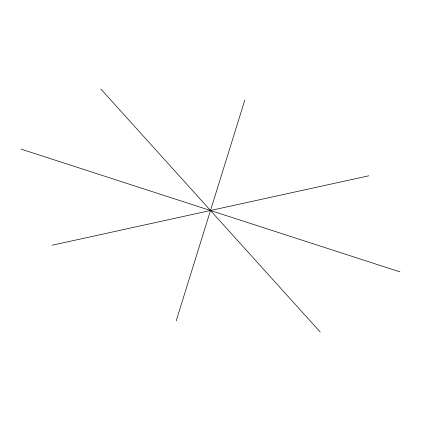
<?xml version="1.0" encoding="UTF-8"?>
<svg xmlns="http://www.w3.org/2000/svg" width="421" height="421" viewBox="0 0 421 421"><rect width="100%" height="100%" fill="white"/><g stroke="black" fill="none" stroke-linecap="round" stroke-linejoin="round"><path stroke-width="0.63" d="M176.167 320.949L244.833 100.051M52.262 245.196L368.738 175.804M21.05 149.123L399.95 271.877M100.814 88.999L320.186 332.001"/></g></svg>
